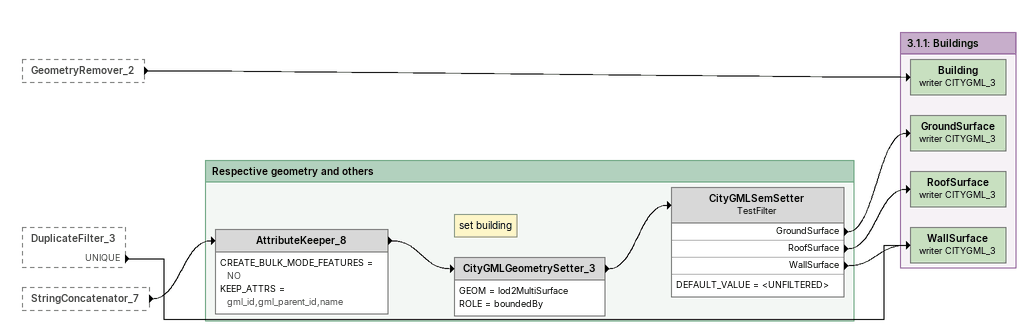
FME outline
GeometryRemover_2 [outside]
    -> Building (writer CITYGML_3)
DuplicateFilter_3 [outside]
    UNIQUE -> WallSurface (writer CITYGML_3)
StringConcatenator_7 [outside]
    -> AttributeKeeper_8

Bookmark: Respective geometry and others
AttributeKeeper_8
    CREATE_BULK_MODE_FEATURES = NO
    KEEP_ATTRS = gml_id,gml_parent_id,name
    -> CityGMLGeometrySetter_3
Note: set building
CityGMLGeometrySetter_3
    GEOM = lod2MultiSurface
    ROLE = boundedBy
    -> CityGMLSemSetter
CityGMLSemSetter: TestFilter
    DEFAULT_VALUE = <UNFILTERED>
    GroundSurface -> GroundSurface (writer CITYGML_3)
    RoofSurface -> RoofSurface (writer CITYGML_3)
    WallSurface -> WallSurface (writer CITYGML_3)

Bookmark: 3.1.1: Buildings
GroundSurface (writer CITYGML_3)
RoofSurface (writer CITYGML_3)
Building (writer CITYGML_3)
WallSurface (writer CITYGML_3)
